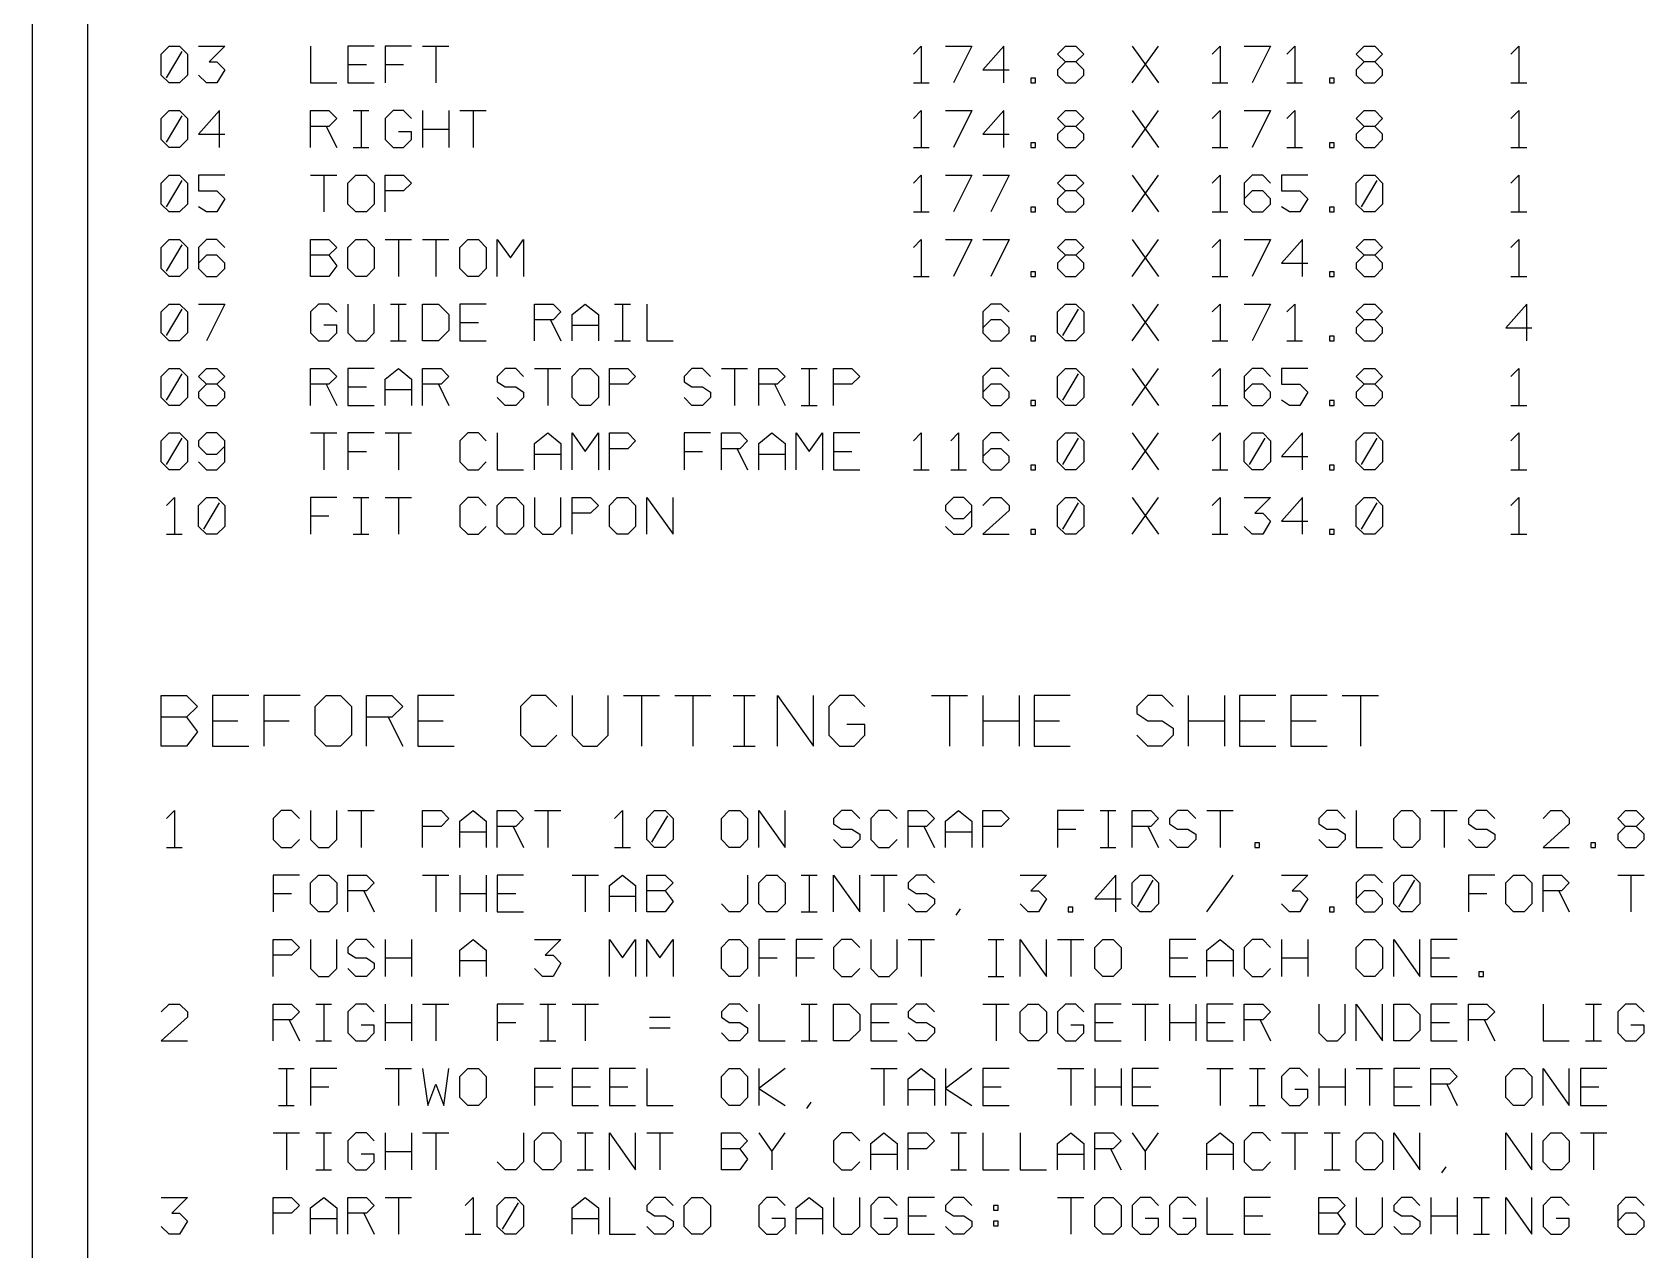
# Model space of a CAD drawing. Extents: x 0 to 610, y 0 to 915.
# Drawn here: x 0 to 175.5, y 647.3 to 779.5 of the extents above; entities that cross this region are included whole.
import ezdxf

# ---------------------------------------------------------------- set-up
doc = ezdxf.new("R2010")
doc.units = 0
doc.layers.add('NOTES', color=8, linetype='Continuous')

msp = doc.modelspace()

# ---------------------------------------------------------------- linework, layer by layer
at = {"layer": 'NOTES', "color": 8}
for points in [[(0, 0), (610, 0), (610, 915), (0, 915)], [(6, 574), (604, 574), (604, 909), (6, 909)]]:
    msp.add_lwpolyline(points, close=True, dxfattribs=at)
for points in [[(14.86, 778), (16, 778), (16.86, 777.14), (16.86, 774.86), (16, 774), (14.86, 774), (14, 774.86), (14, 777.14), (14.86, 778)], [(14.57, 774.57), (16.29, 777.43)], [(18.06, 778), (20.91, 778), (19.2, 776.29), (20.06, 776.29), (20.91, 775.43), (20.06, 774), (18.91, 774), (18.06, 774.86)], [(30.23, 778), (30.23, 774), (33.09, 774)], [(37.14, 778), (34.29, 778), (34.29, 774), (37.14, 774)], [(41.2, 778), (38.34, 778), (38.34, 774)], [(42.4, 778), (45.26, 778)], [(43.83, 778), (43.83, 774)], [(95.71, 777.14), (96.57, 778), (96.57, 774)], [(99.2, 778), (102.06, 778), (100.06, 774)], [(105.54, 774), (105.54, 778), (103.26, 775.43), (106.11, 775.43)], [(112.23, 776.29), (111.37, 777.14), (112.23, 778), (113.37, 778), (114.23, 777.14), (113.37, 776.29), (112.23, 776.29), (111.37, 775.43), (111.37, 774.86), (112.23, 774), (113.37, 774), (114.23, 774.86), (114.23, 775.43), (113.37, 776.29)], [(119.49, 778), (122.34, 774)], [(119.49, 774), (122.34, 778)], [(128.17, 777.14), (129.03, 778), (129.03, 774)], [(131.66, 778), (134.51, 778), (132.51, 774)], [(136.29, 777.14), (137.14, 778), (137.14, 774)], [(144.69, 776.29), (143.83, 777.14), (144.69, 778), (145.83, 778), (146.69, 777.14), (145.83, 776.29), (144.69, 776.29), (143.83, 775.43), (143.83, 774.86), (144.69, 774), (145.83, 774), (146.69, 774.86), (146.69, 775.43), (145.83, 776.29)], [(160.63, 777.14), (161.49, 778), (161.49, 774)], [(34.29, 776), (36.29, 776)], [(38.34, 776), (40.34, 776)], [(95.71, 774), (97.43, 774)], [(108.46, 774), (108.97, 774), (108.97, 774.51), (108.46, 774.51), (108.46, 774)], [(128.17, 774), (129.89, 774)], [(136.29, 774), (138, 774)], [(140.91, 774), (141.43, 774), (141.43, 774.51), (140.91, 774.51), (140.91, 774)], [(160.63, 774), (162.34, 774)], [(14.86, 771), (16, 771), (16.86, 770.14), (16.86, 767.86), (16, 767), (14.86, 767), (14, 767.86), (14, 770.14), (14.86, 771)], [(14.57, 767.57), (16.29, 770.43)], [(20.34, 767), (20.34, 771), (18.06, 768.43), (20.91, 768.43)], [(30.23, 767), (30.23, 771), (32.23, 771), (33.09, 770.14), (32.23, 769.29), (30.23, 769.29)], [(34.86, 771), (36.57, 771)], [(35.71, 771), (35.71, 767)], [(41.2, 770.14), (40.34, 771), (39.2, 771), (38.34, 770.14), (38.34, 767.86), (39.2, 767), (40.34, 767), (41.2, 767.86), (41.2, 768.71), (39.77, 768.71)], [(42.4, 771), (42.4, 767)], [(45.26, 771), (45.26, 767)], [(46.46, 771), (49.31, 771)], [(47.89, 771), (47.89, 767)], [(95.71, 770.14), (96.57, 771), (96.57, 767)], [(99.2, 771), (102.06, 771), (100.06, 767)], [(105.54, 767), (105.54, 771), (103.26, 768.43), (106.11, 768.43)], [(112.23, 769.29), (111.37, 770.14), (112.23, 771), (113.37, 771), (114.23, 770.14), (113.37, 769.29), (112.23, 769.29), (111.37, 768.43), (111.37, 767.86), (112.23, 767), (113.37, 767), (114.23, 767.86), (114.23, 768.43), (113.37, 769.29)], [(119.49, 771), (122.34, 767)], [(119.49, 767), (122.34, 771)], [(128.17, 770.14), (129.03, 771), (129.03, 767)], [(131.66, 771), (134.51, 771), (132.51, 767)], [(136.29, 770.14), (137.14, 771), (137.14, 767)], [(144.69, 769.29), (143.83, 770.14), (144.69, 771), (145.83, 771), (146.69, 770.14), (145.83, 769.29), (144.69, 769.29), (143.83, 768.43), (143.83, 767.86), (144.69, 767), (145.83, 767), (146.69, 767.86), (146.69, 768.43), (145.83, 769.29)], [(160.63, 770.14), (161.49, 771), (161.49, 767)], [(31.94, 769.29), (33.09, 767)], [(42.4, 769), (45.26, 769)], [(34.86, 767), (36.57, 767)], [(95.71, 767), (97.43, 767)], [(108.46, 767), (108.97, 767), (108.97, 767.51), (108.46, 767.51), (108.46, 767)], [(128.17, 767), (129.89, 767)], [(136.29, 767), (138, 767)], [(140.91, 767), (141.43, 767), (141.43, 767.51), (140.91, 767.51), (140.91, 767)], [(160.63, 767), (162.34, 767)], [(14.86, 764), (16, 764), (16.86, 763.14), (16.86, 760.86), (16, 760), (14.86, 760), (14, 760.86), (14, 763.14), (14.86, 764)], [(14.57, 760.57), (16.29, 763.43)], [(20.91, 764), (18.06, 764), (18.06, 762.29), (20.06, 762.29), (20.91, 761.43), (20.06, 760), (18.91, 760), (18.06, 760.57)], [(30.23, 764), (33.09, 764)], [(31.66, 764), (31.66, 760)], [(35.14, 764), (36.29, 764), (37.14, 763.14), (37.14, 760.86), (36.29, 760), (35.14, 760), (34.29, 760.86), (34.29, 763.14), (35.14, 764)], [(38.34, 760), (38.34, 764), (40.34, 764), (41.2, 763.14), (40.34, 762.29), (38.34, 762.29)], [(95.71, 763.14), (96.57, 764), (96.57, 760)], [(99.2, 764), (102.06, 764), (100.06, 760)], [(103.26, 764), (106.11, 764), (104.11, 760)], [(112.23, 762.29), (111.37, 763.14), (112.23, 764), (113.37, 764), (114.23, 763.14), (113.37, 762.29), (112.23, 762.29), (111.37, 761.43), (111.37, 760.86), (112.23, 760), (113.37, 760), (114.23, 760.86), (114.23, 761.43), (113.37, 762.29)], [(119.49, 764), (122.34, 760)], [(119.49, 760), (122.34, 764)], [(128.17, 763.14), (129.03, 764), (129.03, 760)], [(134.51, 763.14), (133.66, 764), (132.51, 764), (131.66, 763.14), (131.66, 760.86), (132.51, 760), (133.66, 760), (134.51, 760.86), (134.51, 761.43), (133.66, 762.29), (132.51, 762.29), (131.66, 761.43)], [(138.57, 764), (135.71, 764), (135.71, 762.29), (137.71, 762.29), (138.57, 761.43), (137.71, 760), (136.57, 760), (135.71, 760.57)], [(144.69, 764), (145.83, 764), (146.69, 763.14), (146.69, 760.86), (145.83, 760), (144.69, 760), (143.83, 760.86), (143.83, 763.14), (144.69, 764)], [(144.4, 760.57), (146.11, 763.43)], [(160.63, 763.14), (161.49, 764), (161.49, 760)], [(95.71, 760), (97.43, 760)], [(108.46, 760), (108.97, 760), (108.97, 760.51), (108.46, 760.51), (108.46, 760)], [(128.17, 760), (129.89, 760)], [(140.91, 760), (141.43, 760), (141.43, 760.51), (140.91, 760.51), (140.91, 760)], [(160.63, 760), (162.34, 760)], [(14.86, 757), (16, 757), (16.86, 756.14), (16.86, 753.86), (16, 753), (14.86, 753), (14, 753.86), (14, 756.14), (14.86, 757)], [(14.57, 753.57), (16.29, 756.43)], [(20.91, 756.14), (20.06, 757), (18.91, 757), (18.06, 756.14), (18.06, 753.86), (18.91, 753), (20.06, 753), (20.91, 753.86), (20.91, 754.43), (20.06, 755.29), (18.91, 755.29), (18.06, 754.43)], [(30.23, 753), (30.23, 757), (32.23, 757), (33.09, 756.14), (32.23, 755.29), (30.23, 755.29)], [(35.14, 757), (36.29, 757), (37.14, 756.14), (37.14, 753.86), (36.29, 753), (35.14, 753), (34.29, 753.86), (34.29, 756.14), (35.14, 757)], [(38.34, 757), (41.2, 757)], [(39.77, 757), (39.77, 753)], [(42.4, 757), (45.26, 757)], [(43.83, 757), (43.83, 753)], [(47.31, 757), (48.46, 757), (49.31, 756.14), (49.31, 753.86), (48.46, 753), (47.31, 753), (46.46, 753.86), (46.46, 756.14), (47.31, 757)], [(50.51, 753), (50.51, 757), (51.94, 755), (53.37, 757), (53.37, 753)], [(95.71, 756.14), (96.57, 757), (96.57, 753)], [(99.2, 757), (102.06, 757), (100.06, 753)], [(103.26, 757), (106.11, 757), (104.11, 753)], [(112.23, 755.29), (111.37, 756.14), (112.23, 757), (113.37, 757), (114.23, 756.14), (113.37, 755.29), (112.23, 755.29), (111.37, 754.43), (111.37, 753.86), (112.23, 753), (113.37, 753), (114.23, 753.86), (114.23, 754.43), (113.37, 755.29)], [(119.49, 757), (122.34, 753)], [(119.49, 753), (122.34, 757)], [(128.17, 756.14), (129.03, 757), (129.03, 753)], [(131.66, 757), (134.51, 757), (132.51, 753)], [(138, 753), (138, 757), (135.71, 754.43), (138.57, 754.43)], [(144.69, 755.29), (143.83, 756.14), (144.69, 757), (145.83, 757), (146.69, 756.14), (145.83, 755.29), (144.69, 755.29), (143.83, 754.43), (143.83, 753.86), (144.69, 753), (145.83, 753), (146.69, 753.86), (146.69, 754.43), (145.83, 755.29)], [(160.63, 756.14), (161.49, 757), (161.49, 753)], [(32.23, 755.29), (33.09, 754.14), (32.23, 753), (30.23, 753)], [(95.71, 753), (97.43, 753)], [(108.46, 753), (108.97, 753), (108.97, 753.51), (108.46, 753.51), (108.46, 753)], [(128.17, 753), (129.89, 753)], [(140.91, 753), (141.43, 753), (141.43, 753.51), (140.91, 753.51), (140.91, 753)], [(160.63, 753), (162.34, 753)], [(14.86, 750), (16, 750), (16.86, 749.14), (16.86, 746.86), (16, 746), (14.86, 746), (14, 746.86), (14, 749.14), (14.86, 750)], [(14.57, 746.57), (16.29, 749.43)], [(18.06, 750), (20.91, 750), (18.91, 746)], [(33.09, 749.14), (32.23, 750), (31.09, 750), (30.23, 749.14), (30.23, 746.86), (31.09, 746), (32.23, 746), (33.09, 746.86), (33.09, 747.71), (31.66, 747.71)], [(34.29, 750), (34.29, 746.86), (35.14, 746), (36.29, 746), (37.14, 746.86), (37.14, 750)], [(38.91, 750), (40.63, 750)], [(39.77, 750), (39.77, 746)], [(42.4, 746), (42.4, 750), (44.11, 750), (45.26, 748.86), (45.26, 747.14), (44.11, 746), (42.4, 746)], [(49.31, 750), (46.46, 750), (46.46, 746), (49.31, 746)], [(54.57, 746), (54.57, 750), (56.57, 750), (57.43, 749.14), (56.57, 748.29), (54.57, 748.29)], [(58.63, 746), (58.63, 748.86), (60.06, 750), (61.49, 748.86), (61.49, 746)], [(63.26, 750), (64.97, 750)], [(64.11, 750), (64.11, 746)], [(66.74, 750), (66.74, 746), (69.6, 746)], [(106.11, 749.14), (105.26, 750), (104.11, 750), (103.26, 749.14), (103.26, 746.86), (104.11, 746), (105.26, 746), (106.11, 746.86), (106.11, 747.43), (105.26, 748.29), (104.11, 748.29), (103.26, 747.43)], [(112.23, 750), (113.37, 750), (114.23, 749.14), (114.23, 746.86), (113.37, 746), (112.23, 746), (111.37, 746.86), (111.37, 749.14), (112.23, 750)], [(111.94, 746.57), (113.66, 749.43)], [(119.49, 750), (122.34, 746)], [(119.49, 746), (122.34, 750)], [(128.17, 749.14), (129.03, 750), (129.03, 746)], [(131.66, 750), (134.51, 750), (132.51, 746)], [(136.29, 749.14), (137.14, 750), (137.14, 746)], [(144.69, 748.29), (143.83, 749.14), (144.69, 750), (145.83, 750), (146.69, 749.14), (145.83, 748.29), (144.69, 748.29), (143.83, 747.43), (143.83, 746.86), (144.69, 746), (145.83, 746), (146.69, 746.86), (146.69, 747.43), (145.83, 748.29)], [(162.34, 746), (162.34, 750), (160.06, 747.43), (162.91, 747.43)], [(46.46, 748), (48.46, 748)], [(56.29, 748.29), (57.43, 746)], [(58.63, 747.71), (61.49, 747.71)], [(38.91, 746), (40.63, 746)], [(63.26, 746), (64.97, 746)], [(108.46, 746), (108.97, 746), (108.97, 746.51), (108.46, 746.51), (108.46, 746)], [(128.17, 746), (129.89, 746)], [(136.29, 746), (138, 746)], [(140.91, 746), (141.43, 746), (141.43, 746.51), (140.91, 746.51), (140.91, 746)], [(14.86, 743), (16, 743), (16.86, 742.14), (16.86, 739.86), (16, 739), (14.86, 739), (14, 739.86), (14, 742.14), (14.86, 743)], [(14.57, 739.57), (16.29, 742.43)], [(18.91, 741.29), (18.06, 742.14), (18.91, 743), (20.06, 743), (20.91, 742.14), (20.06, 741.29), (18.91, 741.29), (18.06, 740.43), (18.06, 739.86), (18.91, 739), (20.06, 739), (20.91, 739.86), (20.91, 740.43), (20.06, 741.29)], [(30.23, 739), (30.23, 743), (32.23, 743), (33.09, 742.14), (32.23, 741.29), (30.23, 741.29)], [(37.14, 743), (34.29, 743), (34.29, 739), (37.14, 739)], [(38.34, 739), (38.34, 741.86), (39.77, 743), (41.2, 741.86), (41.2, 739)], [(42.4, 739), (42.4, 743), (44.4, 743), (45.26, 742.14), (44.4, 741.29), (42.4, 741.29)], [(53.37, 742.14), (52.51, 743), (51.37, 743), (50.51, 742.14), (50.51, 741.57), (51.37, 741), (52.51, 741), (53.37, 740.43), (53.37, 739.86), (52.51, 739), (51.37, 739), (50.51, 739.86)], [(54.57, 743), (57.43, 743)], [(56, 743), (56, 739)], [(59.49, 743), (60.63, 743), (61.49, 742.14), (61.49, 739.86), (60.63, 739), (59.49, 739), (58.63, 739.86), (58.63, 742.14), (59.49, 743)], [(62.69, 739), (62.69, 743), (64.69, 743), (65.54, 742.14), (64.69, 741.29), (62.69, 741.29)], [(73.66, 742.14), (72.8, 743), (71.66, 743), (70.8, 742.14), (70.8, 741.57), (71.66, 741), (72.8, 741), (73.66, 740.43), (73.66, 739.86), (72.8, 739), (71.66, 739), (70.8, 739.86)], [(74.86, 743), (77.71, 743)], [(76.29, 743), (76.29, 739)], [(78.91, 739), (78.91, 743), (80.91, 743), (81.77, 742.14), (80.91, 741.29), (78.91, 741.29)], [(83.54, 743), (85.26, 743)], [(84.4, 743), (84.4, 739)], [(87.03, 739), (87.03, 743), (89.03, 743), (89.89, 742.14), (89.03, 741.29), (87.03, 741.29)], [(106.11, 742.14), (105.26, 743), (104.11, 743), (103.26, 742.14), (103.26, 739.86), (104.11, 739), (105.26, 739), (106.11, 739.86), (106.11, 740.43), (105.26, 741.29), (104.11, 741.29), (103.26, 740.43)], [(112.23, 743), (113.37, 743), (114.23, 742.14), (114.23, 739.86), (113.37, 739), (112.23, 739), (111.37, 739.86), (111.37, 742.14), (112.23, 743)], [(111.94, 739.57), (113.66, 742.43)], [(119.49, 743), (122.34, 739)], [(119.49, 739), (122.34, 743)], [(128.17, 742.14), (129.03, 743), (129.03, 739)], [(134.51, 742.14), (133.66, 743), (132.51, 743), (131.66, 742.14), (131.66, 739.86), (132.51, 739), (133.66, 739), (134.51, 739.86), (134.51, 740.43), (133.66, 741.29), (132.51, 741.29), (131.66, 740.43)], [(138.57, 743), (135.71, 743), (135.71, 741.29), (137.71, 741.29), (138.57, 740.43), (137.71, 739), (136.57, 739), (135.71, 739.57)], [(144.69, 741.29), (143.83, 742.14), (144.69, 743), (145.83, 743), (146.69, 742.14), (145.83, 741.29), (144.69, 741.29), (143.83, 740.43), (143.83, 739.86), (144.69, 739), (145.83, 739), (146.69, 739.86), (146.69, 740.43), (145.83, 741.29)], [(160.63, 742.14), (161.49, 743), (161.49, 739)], [(31.94, 741.29), (33.09, 739)], [(34.29, 741), (36.29, 741)], [(38.34, 740.71), (41.2, 740.71)], [(44.11, 741.29), (45.26, 739)], [(80.63, 741.29), (81.77, 739)], [(83.54, 739), (85.26, 739)], [(108.46, 739), (108.97, 739), (108.97, 739.51), (108.46, 739.51), (108.46, 739)], [(128.17, 739), (129.89, 739)], [(140.91, 739), (141.43, 739), (141.43, 739.51), (140.91, 739.51), (140.91, 739)], [(160.63, 739), (162.34, 739)], [(14.86, 736), (16, 736), (16.86, 735.14), (16.86, 732.86), (16, 732), (14.86, 732), (14, 732.86), (14, 735.14), (14.86, 736)], [(14.57, 732.57), (16.29, 735.43)], [(18.06, 732.86), (18.91, 732), (20.06, 732), (20.91, 732.86), (20.91, 735.14), (20.06, 736), (18.91, 736), (18.06, 735.14), (18.06, 734.57), (18.91, 733.71), (20.06, 733.71), (20.91, 734.57)], [(30.23, 736), (33.09, 736)], [(31.66, 736), (31.66, 732)], [(37.14, 736), (34.29, 736), (34.29, 732)], [(38.34, 736), (41.2, 736)], [(39.77, 736), (39.77, 732)], [(49.31, 735.14), (48.46, 736), (47.31, 736), (46.46, 735.14), (46.46, 732.86), (47.31, 732), (48.46, 732), (49.31, 732.86)], [(50.51, 736), (50.51, 732), (53.37, 732)], [(54.57, 732), (54.57, 734.86), (56, 736), (57.43, 734.86), (57.43, 732)], [(58.63, 732), (58.63, 736), (60.06, 734), (61.49, 736), (61.49, 732)], [(62.69, 732), (62.69, 736), (64.69, 736), (65.54, 735.14), (64.69, 734.29), (62.69, 734.29)], [(73.66, 736), (70.8, 736), (70.8, 732)], [(74.86, 732), (74.86, 736), (76.86, 736), (77.71, 735.14), (76.86, 734.29), (74.86, 734.29)], [(78.91, 732), (78.91, 734.86), (80.34, 736), (81.77, 734.86), (81.77, 732)], [(82.97, 732), (82.97, 736), (84.4, 734), (85.83, 736), (85.83, 732)], [(89.89, 736), (87.03, 736), (87.03, 732), (89.89, 732)], [(95.71, 735.14), (96.57, 736), (96.57, 732)], [(99.77, 735.14), (100.63, 736), (100.63, 732)], [(106.11, 735.14), (105.26, 736), (104.11, 736), (103.26, 735.14), (103.26, 732.86), (104.11, 732), (105.26, 732), (106.11, 732.86), (106.11, 733.43), (105.26, 734.29), (104.11, 734.29), (103.26, 733.43)], [(112.23, 736), (113.37, 736), (114.23, 735.14), (114.23, 732.86), (113.37, 732), (112.23, 732), (111.37, 732.86), (111.37, 735.14), (112.23, 736)], [(111.94, 732.57), (113.66, 735.43)], [(119.49, 736), (122.34, 732)], [(119.49, 732), (122.34, 736)], [(128.17, 735.14), (129.03, 736), (129.03, 732)], [(132.51, 736), (133.66, 736), (134.51, 735.14), (134.51, 732.86), (133.66, 732), (132.51, 732), (131.66, 732.86), (131.66, 735.14), (132.51, 736)], [(132.23, 732.57), (133.94, 735.43)], [(138, 732), (138, 736), (135.71, 733.43), (138.57, 733.43)], [(144.69, 736), (145.83, 736), (146.69, 735.14), (146.69, 732.86), (145.83, 732), (144.69, 732), (143.83, 732.86), (143.83, 735.14), (144.69, 736)], [(144.4, 732.57), (146.11, 735.43)], [(160.63, 735.14), (161.49, 736), (161.49, 732)], [(34.29, 734), (36.29, 734)], [(54.57, 733.71), (57.43, 733.71)], [(70.8, 734), (72.8, 734)], [(76.57, 734.29), (77.71, 732)], [(78.91, 733.71), (81.77, 733.71)], [(87.03, 734), (89.03, 734)], [(95.71, 732), (97.43, 732)], [(99.77, 732), (101.49, 732)], [(108.46, 732), (108.97, 732), (108.97, 732.51), (108.46, 732.51), (108.46, 732)], [(128.17, 732), (129.89, 732)], [(140.91, 732), (141.43, 732), (141.43, 732.51), (140.91, 732.51), (140.91, 732)], [(160.63, 732), (162.34, 732)], [(14.57, 728.14), (15.43, 729), (15.43, 725)], [(18.91, 729), (20.06, 729), (20.91, 728.14), (20.91, 725.86), (20.06, 725), (18.91, 725), (18.06, 725.86), (18.06, 728.14), (18.91, 729)], [(18.63, 725.57), (20.34, 728.43)], [(33.09, 729), (30.23, 729), (30.23, 725)], [(34.86, 729), (36.57, 729)], [(35.71, 729), (35.71, 725)], [(38.34, 729), (41.2, 729)], [(39.77, 729), (39.77, 725)], [(49.31, 728.14), (48.46, 729), (47.31, 729), (46.46, 728.14), (46.46, 725.86), (47.31, 725), (48.46, 725), (49.31, 725.86)], [(51.37, 729), (52.51, 729), (53.37, 728.14), (53.37, 725.86), (52.51, 725), (51.37, 725), (50.51, 725.86), (50.51, 728.14), (51.37, 729)], [(54.57, 729), (54.57, 725.86), (55.43, 725), (56.57, 725), (57.43, 725.86), (57.43, 729)], [(58.63, 725), (58.63, 729), (60.63, 729), (61.49, 728.14), (60.63, 727.29), (58.63, 727.29)], [(63.54, 729), (64.69, 729), (65.54, 728.14), (65.54, 725.86), (64.69, 725), (63.54, 725), (62.69, 725.86), (62.69, 728.14), (63.54, 729)], [(66.74, 725), (66.74, 729), (69.6, 725), (69.6, 729)], [(99.2, 725.86), (100.06, 725), (101.2, 725), (102.06, 725.86), (102.06, 728.14), (101.2, 729), (100.06, 729), (99.2, 728.14), (99.2, 727.57), (100.06, 726.71), (101.2, 726.71), (102.06, 727.57)], [(103.26, 728.14), (104.11, 729), (105.26, 729), (106.11, 728.14), (106.11, 727.57), (103.26, 725), (106.11, 725)], [(112.23, 729), (113.37, 729), (114.23, 728.14), (114.23, 725.86), (113.37, 725), (112.23, 725), (111.37, 725.86), (111.37, 728.14), (112.23, 729)], [(111.94, 725.57), (113.66, 728.43)], [(119.49, 729), (122.34, 725)], [(119.49, 725), (122.34, 729)], [(128.17, 728.14), (129.03, 729), (129.03, 725)], [(131.66, 729), (134.51, 729), (132.8, 727.29), (133.66, 727.29), (134.51, 726.43), (133.66, 725), (132.51, 725), (131.66, 725.86)], [(138, 725), (138, 729), (135.71, 726.43), (138.57, 726.43)], [(144.69, 729), (145.83, 729), (146.69, 728.14), (146.69, 725.86), (145.83, 725), (144.69, 725), (143.83, 725.86), (143.83, 728.14), (144.69, 729)], [(144.4, 725.57), (146.11, 728.43)], [(160.63, 728.14), (161.49, 729), (161.49, 725)], [(30.23, 727), (32.23, 727)], [(14.57, 725), (16.29, 725)], [(34.86, 725), (36.57, 725)], [(108.46, 725), (108.97, 725), (108.97, 725.51), (108.46, 725.51), (108.46, 725)], [(128.17, 725), (129.89, 725)], [(140.91, 725), (141.43, 725), (141.43, 725.51), (140.91, 725.51), (140.91, 725)], [(160.63, 725), (162.34, 725)], [(14, 702), (14, 707.5), (16.75, 707.5), (17.93, 706.32), (16.75, 705.14), (14, 705.14)], [(23.51, 707.5), (19.58, 707.5), (19.58, 702), (23.51, 702)], [(29.09, 707.5), (25.16, 707.5), (25.16, 702)], [(31.91, 707.5), (33.49, 707.5), (34.66, 706.32), (34.66, 703.18), (33.49, 702), (31.91, 702), (30.74, 703.18), (30.74, 706.32), (31.91, 707.5)], [(36.31, 702), (36.31, 707.5), (39.06, 707.5), (40.24, 706.32), (39.06, 705.14), (36.31, 705.14)], [(45.82, 707.5), (41.89, 707.5), (41.89, 702), (45.82, 702)], [(56.98, 706.32), (55.8, 707.5), (54.23, 707.5), (53.05, 706.32), (53.05, 703.18), (54.23, 702), (55.8, 702), (56.98, 703.18)], [(58.63, 707.5), (58.63, 703.18), (59.81, 702), (61.38, 702), (62.56, 703.18), (62.56, 707.5)], [(64.21, 707.5), (68.14, 707.5)], [(66.17, 707.5), (66.17, 702)], [(69.79, 707.5), (73.71, 707.5)], [(71.75, 707.5), (71.75, 702)], [(76.15, 707.5), (78.51, 707.5)], [(77.33, 707.5), (77.33, 702)], [(80.94, 702), (80.94, 707.5), (84.87, 702), (84.87, 707.5)], [(90.45, 706.32), (89.27, 707.5), (87.7, 707.5), (86.52, 706.32), (86.52, 703.18), (87.7, 702), (89.27, 702), (90.45, 703.18), (90.45, 704.36), (88.49, 704.36)], [(97.68, 707.5), (101.61, 707.5)], [(99.64, 707.5), (99.64, 702)], [(103.26, 707.5), (103.26, 702)], [(107.19, 707.5), (107.19, 702)], [(112.76, 707.5), (108.84, 707.5), (108.84, 702), (112.76, 702)], [(123.92, 706.32), (122.74, 707.5), (121.17, 707.5), (119.99, 706.32), (119.99, 705.54), (121.17, 704.75), (122.74, 704.75), (123.92, 703.96), (123.92, 703.18), (122.74, 702), (121.17, 702), (119.99, 703.18)], [(125.57, 707.5), (125.57, 702)], [(129.5, 707.5), (129.5, 702)], [(135.08, 707.5), (131.15, 707.5), (131.15, 702), (135.08, 702)], [(140.66, 707.5), (136.73, 707.5), (136.73, 702), (140.66, 702)], [(142.31, 707.5), (146.24, 707.5)], [(144.27, 707.5), (144.27, 702)], [(16.75, 705.14), (17.93, 703.57), (16.75, 702), (14, 702)], [(19.58, 704.75), (22.33, 704.75)], [(25.16, 704.75), (27.91, 704.75)], [(38.67, 705.14), (40.24, 702)], [(41.89, 704.75), (44.64, 704.75)], [(103.26, 704.75), (107.19, 704.75)], [(108.84, 704.75), (111.59, 704.75)], [(125.57, 704.75), (129.5, 704.75)], [(131.15, 704.75), (133.9, 704.75)], [(136.73, 704.75), (139.48, 704.75)], [(76.15, 702), (78.51, 702)], [(14.57, 694.14), (15.43, 695), (15.43, 691)], [(29.03, 694.14), (28.17, 695), (27.03, 695), (26.17, 694.14), (26.17, 691.86), (27.03, 691), (28.17, 691), (29.03, 691.86)], [(30.23, 695), (30.23, 691.86), (31.09, 691), (32.23, 691), (33.09, 691.86), (33.09, 695)], [(34.29, 695), (37.14, 695)], [(35.71, 695), (35.71, 691)], [(42.4, 691), (42.4, 695), (44.4, 695), (45.26, 694.14), (44.4, 693.29), (42.4, 693.29)], [(46.46, 691), (46.46, 693.86), (47.89, 695), (49.31, 693.86), (49.31, 691)], [(50.51, 691), (50.51, 695), (52.51, 695), (53.37, 694.14), (52.51, 693.29), (50.51, 693.29)], [(54.57, 695), (57.43, 695)], [(56, 695), (56, 691)], [(63.26, 694.14), (64.11, 695), (64.11, 691)], [(67.6, 695), (68.74, 695), (69.6, 694.14), (69.6, 691.86), (68.74, 691), (67.6, 691), (66.74, 691.86), (66.74, 694.14), (67.6, 695)], [(75.71, 695), (76.86, 695), (77.71, 694.14), (77.71, 691.86), (76.86, 691), (75.71, 691), (74.86, 691.86), (74.86, 694.14), (75.71, 695)], [(78.91, 691), (78.91, 695), (81.77, 691), (81.77, 695)], [(89.89, 694.14), (89.03, 695), (87.89, 695), (87.03, 694.14), (87.03, 693.57), (87.89, 693), (89.03, 693), (89.89, 692.43), (89.89, 691.86), (89.03, 691), (87.89, 691), (87.03, 691.86)], [(93.94, 694.14), (93.09, 695), (91.94, 695), (91.09, 694.14), (91.09, 691.86), (91.94, 691), (93.09, 691), (93.94, 691.86)], [(95.14, 691), (95.14, 695), (97.14, 695), (98, 694.14), (97.14, 693.29), (95.14, 693.29)], [(99.2, 691), (99.2, 693.86), (100.63, 695), (102.06, 693.86), (102.06, 691)], [(103.26, 691), (103.26, 695), (105.26, 695), (106.11, 694.14), (105.26, 693.29), (103.26, 693.29)], [(114.23, 695), (111.37, 695), (111.37, 691)], [(116, 695), (117.71, 695)], [(116.86, 695), (116.86, 691)], [(119.49, 691), (119.49, 695), (121.49, 695), (122.34, 694.14), (121.49, 693.29), (119.49, 693.29)], [(126.4, 694.14), (125.54, 695), (124.4, 695), (123.54, 694.14), (123.54, 693.57), (124.4, 693), (125.54, 693), (126.4, 692.43), (126.4, 691.86), (125.54, 691), (124.4, 691), (123.54, 691.86)], [(127.6, 695), (130.46, 695)], [(129.03, 695), (129.03, 691)], [(142.63, 694.14), (141.77, 695), (140.63, 695), (139.77, 694.14), (139.77, 693.57), (140.63, 693), (141.77, 693), (142.63, 692.43), (142.63, 691.86), (141.77, 691), (140.63, 691), (139.77, 691.86)], [(143.83, 695), (143.83, 691), (146.69, 691)], [(148.74, 695), (149.89, 695), (150.74, 694.14), (150.74, 691.86), (149.89, 691), (148.74, 691), (147.89, 691.86), (147.89, 694.14), (148.74, 695)], [(151.94, 695), (154.8, 695)], [(153.37, 695), (153.37, 691)], [(158.86, 694.14), (158, 695), (156.86, 695), (156, 694.14), (156, 693.57), (156.86, 693), (158, 693), (158.86, 692.43), (158.86, 691.86), (158, 691), (156.86, 691), (156, 691.86)], [(164.11, 694.14), (164.97, 695), (166.11, 695), (166.97, 694.14), (166.97, 693.57), (164.11, 691), (166.97, 691)], [(173.09, 693.29), (172.23, 694.14), (173.09, 695), (174.23, 695), (175.09, 694.14), (174.23, 693.29), (173.09, 693.29), (172.23, 692.43), (172.23, 691.86), (173.09, 691), (174.23, 691), (175.09, 691.86), (175.09, 692.43), (174.23, 693.29)], [(52.23, 693.29), (53.37, 691)], [(67.31, 691.57), (69.03, 694.43)], [(96.86, 693.29), (98, 691)], [(121.2, 693.29), (122.34, 691)], [(46.46, 692.71), (49.31, 692.71)], [(99.2, 692.71), (102.06, 692.71)], [(111.37, 693), (113.37, 693)], [(132.8, 691), (133.31, 691), (133.31, 691.51), (132.8, 691.51), (132.8, 691)], [(169.31, 691), (169.83, 691), (169.83, 691.51), (169.31, 691.51), (169.31, 691)], [(14.57, 691), (16.29, 691)], [(63.26, 691), (64.97, 691)], [(116, 691), (117.71, 691)], [(29.03, 688), (26.17, 688), (26.17, 684)], [(31.09, 688), (32.23, 688), (33.09, 687.14), (33.09, 684.86), (32.23, 684), (31.09, 684), (30.23, 684.86), (30.23, 687.14), (31.09, 688)], [(34.29, 684), (34.29, 688), (36.29, 688), (37.14, 687.14), (36.29, 686.29), (34.29, 686.29)], [(42.4, 688), (45.26, 688)], [(43.83, 688), (43.83, 684)], [(46.46, 688), (46.46, 684)], [(49.31, 688), (49.31, 684)], [(53.37, 688), (50.51, 688), (50.51, 684), (53.37, 684)], [(58.63, 688), (61.49, 688)], [(60.06, 688), (60.06, 684)], [(62.69, 684), (62.69, 686.86), (64.11, 688), (65.54, 686.86), (65.54, 684)], [(66.74, 684), (66.74, 688), (68.74, 688), (69.6, 687.14), (68.74, 686.29), (66.74, 686.29)], [(77.71, 688), (77.71, 684.86), (76.86, 684), (75.71, 684), (74.86, 684.86)], [(79.77, 688), (80.91, 688), (81.77, 687.14), (81.77, 684.86), (80.91, 684), (79.77, 684), (78.91, 684.86), (78.91, 687.14), (79.77, 688)], [(83.54, 688), (85.26, 688)], [(84.4, 688), (84.4, 684)], [(87.03, 684), (87.03, 688), (89.89, 684), (89.89, 688)], [(91.09, 688), (93.94, 688)], [(92.51, 688), (92.51, 684)], [(98, 687.14), (97.14, 688), (96, 688), (95.14, 687.14), (95.14, 686.57), (96, 686), (97.14, 686), (98, 685.43), (98, 684.86), (97.14, 684), (96, 684), (95.14, 684.86)], [(107.31, 688), (110.17, 688), (108.46, 686.29), (109.31, 686.29), (110.17, 685.43), (109.31, 684), (108.17, 684), (107.31, 684.86)], [(117.71, 684), (117.71, 688), (115.43, 685.43), (118.29, 685.43)], [(120.34, 688), (121.49, 688), (122.34, 687.14), (122.34, 684.86), (121.49, 684), (120.34, 684), (119.49, 684.86), (119.49, 687.14), (120.34, 688)], [(127.6, 684), (130.46, 688)], [(135.71, 688), (138.57, 688), (136.86, 686.29), (137.71, 686.29), (138.57, 685.43), (137.71, 684), (136.57, 684), (135.71, 684.86)], [(146.69, 687.14), (145.83, 688), (144.69, 688), (143.83, 687.14), (143.83, 684.86), (144.69, 684), (145.83, 684), (146.69, 684.86), (146.69, 685.43), (145.83, 686.29), (144.69, 686.29), (143.83, 685.43)], [(148.74, 688), (149.89, 688), (150.74, 687.14), (150.74, 684.86), (149.89, 684), (148.74, 684), (147.89, 684.86), (147.89, 687.14), (148.74, 688)], [(158.86, 688), (156, 688), (156, 684)], [(160.91, 688), (162.06, 688), (162.91, 687.14), (162.91, 684.86), (162.06, 684), (160.91, 684), (160.06, 684.86), (160.06, 687.14), (160.91, 688)], [(164.11, 684), (164.11, 688), (166.11, 688), (166.97, 687.14), (166.11, 686.29), (164.11, 686.29)], [(172.23, 688), (175.09, 688)], [(173.66, 688), (173.66, 684)], [(36, 686.29), (37.14, 684)], [(68.74, 686.29), (69.6, 685.14), (68.74, 684), (66.74, 684)], [(120.06, 684.57), (121.77, 687.43)], [(148.46, 684.57), (150.17, 687.43)], [(165.83, 686.29), (166.97, 684)], [(26.17, 686), (28.17, 686)], [(46.46, 686), (49.31, 686)], [(50.51, 686), (52.51, 686)], [(62.69, 685.71), (65.54, 685.71)], [(112.51, 684), (113.03, 684), (113.03, 684.51), (112.51, 684.51), (112.51, 684)], [(140.91, 684), (141.43, 684), (141.43, 684.51), (140.91, 684.51), (140.91, 684)], [(156, 686), (158, 686)], [(83.54, 684), (85.26, 684)], [(100.8, 684.34), (100.34, 683.66)], [(26.17, 677), (26.17, 681), (28.17, 681), (29.03, 680.14), (28.17, 679.29), (26.17, 679.29)], [(30.23, 681), (30.23, 677.86), (31.09, 677), (32.23, 677), (33.09, 677.86), (33.09, 681)], [(37.14, 680.14), (36.29, 681), (35.14, 681), (34.29, 680.14), (34.29, 679.57), (35.14, 679), (36.29, 679), (37.14, 678.43), (37.14, 677.86), (36.29, 677), (35.14, 677), (34.29, 677.86)], [(38.34, 681), (38.34, 677)], [(41.2, 681), (41.2, 677)], [(46.46, 677), (46.46, 679.86), (47.89, 681), (49.31, 679.86), (49.31, 677)], [(54.57, 681), (57.43, 681), (55.71, 679.29), (56.57, 679.29), (57.43, 678.43), (56.57, 677), (55.43, 677), (54.57, 677.86)], [(62.69, 677), (62.69, 681), (64.11, 679), (65.54, 681), (65.54, 677)], [(66.74, 677), (66.74, 681), (68.17, 679), (69.6, 681), (69.6, 677)], [(75.71, 681), (76.86, 681), (77.71, 680.14), (77.71, 677.86), (76.86, 677), (75.71, 677), (74.86, 677.86), (74.86, 680.14), (75.71, 681)], [(81.77, 681), (78.91, 681), (78.91, 677)], [(85.83, 681), (82.97, 681), (82.97, 677)], [(89.89, 680.14), (89.03, 681), (87.89, 681), (87.03, 680.14), (87.03, 677.86), (87.89, 677), (89.03, 677), (89.89, 677.86)], [(91.09, 681), (91.09, 677.86), (91.94, 677), (93.09, 677), (93.94, 677.86), (93.94, 681)], [(95.14, 681), (98, 681)], [(96.57, 681), (96.57, 677)], [(103.83, 681), (105.54, 681)], [(104.69, 681), (104.69, 677)], [(107.31, 677), (107.31, 681), (110.17, 677), (110.17, 681)], [(111.37, 681), (114.23, 681)], [(112.8, 681), (112.8, 677)], [(116.29, 681), (117.43, 681), (118.29, 680.14), (118.29, 677.86), (117.43, 677), (116.29, 677), (115.43, 677.86), (115.43, 680.14), (116.29, 681)], [(126.4, 681), (123.54, 681), (123.54, 677), (126.4, 677)], [(127.6, 677), (127.6, 679.86), (129.03, 681), (130.46, 679.86), (130.46, 677)], [(134.51, 680.14), (133.66, 681), (132.51, 681), (131.66, 680.14), (131.66, 677.86), (132.51, 677), (133.66, 677), (134.51, 677.86)], [(135.71, 681), (135.71, 677)], [(138.57, 681), (138.57, 677)], [(144.69, 681), (145.83, 681), (146.69, 680.14), (146.69, 677.86), (145.83, 677), (144.69, 677), (143.83, 677.86), (143.83, 680.14), (144.69, 681)], [(147.89, 677), (147.89, 681), (150.74, 677), (150.74, 681)], [(154.8, 681), (151.94, 681), (151.94, 677), (154.8, 677)], [(38.34, 679), (41.2, 679)], [(46.46, 678.71), (49.31, 678.71)], [(78.91, 679), (80.91, 679)], [(82.97, 679), (84.97, 679)], [(123.54, 679), (125.54, 679)], [(127.6, 678.71), (130.46, 678.71)], [(135.71, 679), (138.57, 679)], [(151.94, 679), (153.94, 679)], [(157.14, 677), (157.66, 677), (157.66, 677.51), (157.14, 677.51), (157.14, 677)], [(103.83, 677), (105.54, 677)], [(14, 673.14), (14.86, 674), (16, 674), (16.86, 673.14), (16.86, 672.57), (14, 670), (16.86, 670)], [(26.17, 670), (26.17, 674), (28.17, 674), (29.03, 673.14), (28.17, 672.29), (26.17, 672.29)], [(30.8, 674), (32.51, 674)], [(31.66, 674), (31.66, 670)], [(37.14, 673.14), (36.29, 674), (35.14, 674), (34.29, 673.14), (34.29, 670.86), (35.14, 670), (36.29, 670), (37.14, 670.86), (37.14, 671.71), (35.71, 671.71)], [(38.34, 674), (38.34, 670)], [(41.2, 674), (41.2, 670)], [(42.4, 674), (45.26, 674)], [(43.83, 674), (43.83, 670)], [(53.37, 674), (50.51, 674), (50.51, 670)], [(55.14, 674), (56.86, 674)], [(56, 674), (56, 670)], [(58.63, 674), (61.49, 674)], [(60.06, 674), (60.06, 670)], [(77.71, 673.14), (76.86, 674), (75.71, 674), (74.86, 673.14), (74.86, 672.57), (75.71, 672), (76.86, 672), (77.71, 671.43), (77.71, 670.86), (76.86, 670), (75.71, 670), (74.86, 670.86)], [(78.91, 674), (78.91, 670), (81.77, 670)], [(83.54, 674), (85.26, 674)], [(84.4, 674), (84.4, 670)], [(87.03, 670), (87.03, 674), (88.74, 674), (89.89, 672.86), (89.89, 671.14), (88.74, 670), (87.03, 670)], [(93.94, 674), (91.09, 674), (91.09, 670), (93.94, 670)], [(98, 673.14), (97.14, 674), (96, 674), (95.14, 673.14), (95.14, 672.57), (96, 672), (97.14, 672), (98, 671.43), (98, 670.86), (97.14, 670), (96, 670), (95.14, 670.86)], [(103.26, 674), (106.11, 674)], [(104.69, 674), (104.69, 670)], [(108.17, 674), (109.31, 674), (110.17, 673.14), (110.17, 670.86), (109.31, 670), (108.17, 670), (107.31, 670.86), (107.31, 673.14), (108.17, 674)], [(114.23, 673.14), (113.37, 674), (112.23, 674), (111.37, 673.14), (111.37, 670.86), (112.23, 670), (113.37, 670), (114.23, 670.86), (114.23, 671.71), (112.8, 671.71)], [(118.29, 674), (115.43, 674), (115.43, 670), (118.29, 670)], [(119.49, 674), (122.34, 674)], [(120.91, 674), (120.91, 670)], [(123.54, 674), (123.54, 670)], [(126.4, 674), (126.4, 670)], [(130.46, 674), (127.6, 674), (127.6, 670), (130.46, 670)], [(131.66, 670), (131.66, 674), (133.66, 674), (134.51, 673.14), (133.66, 672.29), (131.66, 672.29)], [(139.77, 674), (139.77, 670.86), (140.63, 670), (141.77, 670), (142.63, 670.86), (142.63, 674)], [(143.83, 670), (143.83, 674), (146.69, 670), (146.69, 674)], [(147.89, 670), (147.89, 674), (149.6, 674), (150.74, 672.86), (150.74, 671.14), (149.6, 670), (147.89, 670)], [(154.8, 674), (151.94, 674), (151.94, 670), (154.8, 670)], [(156, 670), (156, 674), (158, 674), (158.86, 673.14), (158, 672.29), (156, 672.29)], [(164.11, 674), (164.11, 670), (166.97, 670)], [(168.74, 674), (170.46, 674)], [(169.6, 674), (169.6, 670)], [(175.09, 673.14), (174.23, 674), (173.09, 674), (172.23, 673.14), (172.23, 670.86), (173.09, 670), (174.23, 670), (175.09, 670.86), (175.09, 671.71), (173.66, 671.71)], [(27.89, 672.29), (29.03, 670)], [(67.03, 672.57), (69.31, 672.57)], [(133.37, 672.29), (134.51, 670)], [(157.71, 672.29), (158.86, 670)], [(38.34, 672), (41.2, 672)], [(50.51, 672), (52.51, 672)], [(67.03, 671.43), (69.31, 671.43)], [(91.09, 672), (93.09, 672)], [(115.43, 672), (117.43, 672)], [(123.54, 672), (126.4, 672)], [(127.6, 672), (129.6, 672)], [(151.94, 672), (153.94, 672)], [(30.8, 670), (32.51, 670)], [(55.14, 670), (56.86, 670)], [(83.54, 670), (85.26, 670)], [(168.74, 670), (170.46, 670)], [(26.74, 667), (28.46, 667)], [(27.6, 667), (27.6, 663)], [(33.09, 667), (30.23, 667), (30.23, 663)], [(38.34, 667), (41.2, 667)], [(39.77, 667), (39.77, 663)], [(42.4, 667), (42.97, 663), (43.83, 665.29), (44.69, 663), (45.26, 667)], [(47.31, 667), (48.46, 667), (49.31, 666.14), (49.31, 663.86), (48.46, 663), (47.31, 663), (46.46, 663.86), (46.46, 666.14), (47.31, 667)], [(57.43, 667), (54.57, 667), (54.57, 663)], [(61.49, 667), (58.63, 667), (58.63, 663), (61.49, 663)], [(65.54, 667), (62.69, 667), (62.69, 663), (65.54, 663)], [(66.74, 667), (66.74, 663), (69.6, 663)], [(75.71, 667), (76.86, 667), (77.71, 666.14), (77.71, 663.86), (76.86, 663), (75.71, 663), (74.86, 663.86), (74.86, 666.14), (75.71, 667)], [(78.91, 667), (78.91, 663)], [(81.77, 667), (78.91, 664.83)], [(91.09, 667), (93.94, 667)], [(92.51, 667), (92.51, 663)], [(95.14, 663), (95.14, 665.86), (96.57, 667), (98, 665.86), (98, 663)], [(99.2, 667), (99.2, 663)], [(102.06, 667), (99.2, 664.83)], [(106.11, 667), (103.26, 667), (103.26, 663), (106.11, 663)], [(111.37, 667), (114.23, 667)], [(112.8, 667), (112.8, 663)], [(115.43, 667), (115.43, 663)], [(118.29, 667), (118.29, 663)], [(122.34, 667), (119.49, 667), (119.49, 663), (122.34, 663)], [(127.6, 667), (130.46, 667)], [(129.03, 667), (129.03, 663)], [(132.23, 667), (133.94, 667)], [(133.09, 667), (133.09, 663)], [(138.57, 666.14), (137.71, 667), (136.57, 667), (135.71, 666.14), (135.71, 663.86), (136.57, 663), (137.71, 663), (138.57, 663.86), (138.57, 664.71), (137.14, 664.71)], [(139.77, 667), (139.77, 663)], [(142.63, 667), (142.63, 663)], [(143.83, 667), (146.69, 667)], [(145.26, 667), (145.26, 663)], [(150.74, 667), (147.89, 667), (147.89, 663), (150.74, 663)], [(151.94, 663), (151.94, 667), (153.94, 667), (154.8, 666.14), (153.94, 665.29), (151.94, 665.29)], [(160.91, 667), (162.06, 667), (162.91, 666.14), (162.91, 663.86), (162.06, 663), (160.91, 663), (160.06, 663.86), (160.06, 666.14), (160.91, 667)], [(164.11, 663), (164.11, 667), (166.97, 663), (166.97, 667)], [(171.03, 667), (168.17, 667), (168.17, 663), (171.03, 663)], [(153.66, 665.29), (154.8, 663)], [(30.23, 665), (32.23, 665)], [(54.57, 665), (56.57, 665)], [(58.63, 665), (60.63, 665)], [(62.69, 665), (64.69, 665)], [(78.91, 664.83), (81.77, 663)], [(84.57, 663.34), (84.11, 662.66)], [(95.14, 664.71), (98, 664.71)], [(99.2, 664.83), (102.06, 663)], [(103.26, 665), (105.26, 665)], [(115.43, 665), (118.29, 665)], [(119.49, 665), (121.49, 665)], [(139.77, 665), (142.63, 665)], [(147.89, 665), (149.89, 665)], [(168.17, 665), (170.17, 665)], [(26.74, 663), (28.46, 663)], [(132.23, 663), (133.94, 663)], [(26.17, 660), (29.03, 660)], [(27.6, 660), (27.6, 656)], [(30.8, 660), (32.51, 660)], [(31.66, 660), (31.66, 656)], [(37.14, 659.14), (36.29, 660), (35.14, 660), (34.29, 659.14), (34.29, 656.86), (35.14, 656), (36.29, 656), (37.14, 656.86), (37.14, 657.71), (35.71, 657.71)], [(38.34, 660), (38.34, 656)], [(41.2, 660), (41.2, 656)], [(42.4, 660), (45.26, 660)], [(43.83, 660), (43.83, 656)], [(53.37, 660), (53.37, 656.86), (52.51, 656), (51.37, 656), (50.51, 656.86)], [(55.43, 660), (56.57, 660), (57.43, 659.14), (57.43, 656.86), (56.57, 656), (55.43, 656), (54.57, 656.86), (54.57, 659.14), (55.43, 660)], [(59.2, 660), (60.91, 660)], [(60.06, 660), (60.06, 656)], [(62.69, 656), (62.69, 660), (65.54, 656), (65.54, 660)], [(66.74, 660), (69.6, 660)], [(68.17, 660), (68.17, 656)], [(74.86, 656), (74.86, 660), (76.86, 660), (77.71, 659.14), (76.86, 658.29), (74.86, 658.29)], [(78.91, 660), (80.34, 658), (81.77, 660)], [(89.89, 659.14), (89.03, 660), (87.89, 660), (87.03, 659.14), (87.03, 656.86), (87.89, 656), (89.03, 656), (89.89, 656.86)], [(91.09, 656), (91.09, 658.86), (92.51, 660), (93.94, 658.86), (93.94, 656)], [(95.14, 656), (95.14, 660), (97.14, 660), (98, 659.14), (97.14, 658.29), (95.14, 658.29)], [(99.77, 660), (101.49, 660)], [(100.63, 660), (100.63, 656)], [(103.26, 660), (103.26, 656), (106.11, 656)], [(107.31, 660), (107.31, 656), (110.17, 656)], [(111.37, 656), (111.37, 658.86), (112.8, 660), (114.23, 658.86), (114.23, 656)], [(115.43, 656), (115.43, 660), (117.43, 660), (118.29, 659.14), (117.43, 658.29), (115.43, 658.29)], [(119.49, 660), (120.91, 658), (122.34, 660)], [(127.6, 656), (127.6, 658.86), (129.03, 660), (130.46, 658.86), (130.46, 656)], [(134.51, 659.14), (133.66, 660), (132.51, 660), (131.66, 659.14), (131.66, 656.86), (132.51, 656), (133.66, 656), (134.51, 656.86)], [(135.71, 660), (138.57, 660)], [(137.14, 660), (137.14, 656)], [(140.34, 660), (142.06, 660)], [(141.2, 660), (141.2, 656)], [(144.69, 660), (145.83, 660), (146.69, 659.14), (146.69, 656.86), (145.83, 656), (144.69, 656), (143.83, 656.86), (143.83, 659.14), (144.69, 660)], [(147.89, 656), (147.89, 660), (150.74, 656), (150.74, 660)], [(160.06, 656), (160.06, 660), (162.91, 656), (162.91, 660)], [(164.97, 660), (166.11, 660), (166.97, 659.14), (166.97, 656.86), (166.11, 656), (164.97, 656), (164.11, 656.86), (164.11, 659.14), (164.97, 660)], [(168.17, 660), (171.03, 660)], [(169.6, 660), (169.6, 656)], [(76.86, 658.29), (77.71, 657.14), (76.86, 656), (74.86, 656)], [(117.14, 658.29), (118.29, 656)], [(38.34, 658), (41.2, 658)], [(80.34, 658), (80.34, 656)], [(91.09, 657.71), (93.94, 657.71)], [(111.37, 657.71), (114.23, 657.71)], [(120.91, 658), (120.91, 656)], [(127.6, 657.71), (130.46, 657.71)], [(153.54, 656.34), (153.09, 655.66)], [(30.8, 656), (32.51, 656)], [(59.2, 656), (60.91, 656)], [(99.77, 656), (101.49, 656)], [(140.34, 656), (142.06, 656)], [(14, 653), (16.86, 653), (15.14, 651.29), (16, 651.29), (16.86, 650.43), (16, 649), (14.86, 649), (14, 649.86)], [(26.17, 649), (26.17, 653), (28.17, 653), (29.03, 652.14), (28.17, 651.29), (26.17, 651.29)], [(30.23, 649), (30.23, 651.86), (31.66, 653), (33.09, 651.86), (33.09, 649)], [(34.29, 649), (34.29, 653), (36.29, 653), (37.14, 652.14), (36.29, 651.29), (34.29, 651.29)], [(38.34, 653), (41.2, 653)], [(39.77, 653), (39.77, 649)], [(47.03, 652.14), (47.89, 653), (47.89, 649)], [(51.37, 653), (52.51, 653), (53.37, 652.14), (53.37, 649.86), (52.51, 649), (51.37, 649), (50.51, 649.86), (50.51, 652.14), (51.37, 653)], [(58.63, 649), (58.63, 651.86), (60.06, 653), (61.49, 651.86), (61.49, 649)], [(62.69, 653), (62.69, 649), (65.54, 649)], [(69.6, 652.14), (68.74, 653), (67.6, 653), (66.74, 652.14), (66.74, 651.57), (67.6, 651), (68.74, 651), (69.6, 650.43), (69.6, 649.86), (68.74, 649), (67.6, 649), (66.74, 649.86)], [(71.66, 653), (72.8, 653), (73.66, 652.14), (73.66, 649.86), (72.8, 649), (71.66, 649), (70.8, 649.86), (70.8, 652.14), (71.66, 653)], [(81.77, 652.14), (80.91, 653), (79.77, 653), (78.91, 652.14), (78.91, 649.86), (79.77, 649), (80.91, 649), (81.77, 649.86), (81.77, 650.71), (80.34, 650.71)], [(82.97, 649), (82.97, 651.86), (84.4, 653), (85.83, 651.86), (85.83, 649)], [(87.03, 653), (87.03, 649.86), (87.89, 649), (89.03, 649), (89.89, 649.86), (89.89, 653)], [(93.94, 652.14), (93.09, 653), (91.94, 653), (91.09, 652.14), (91.09, 649.86), (91.94, 649), (93.09, 649), (93.94, 649.86), (93.94, 650.71), (92.51, 650.71)], [(98, 653), (95.14, 653), (95.14, 649), (98, 649)], [(102.06, 652.14), (101.2, 653), (100.06, 653), (99.2, 652.14), (99.2, 651.57), (100.06, 651), (101.2, 651), (102.06, 650.43), (102.06, 649.86), (101.2, 649), (100.06, 649), (99.2, 649.86)], [(111.37, 653), (114.23, 653)], [(112.8, 653), (112.8, 649)], [(116.29, 653), (117.43, 653), (118.29, 652.14), (118.29, 649.86), (117.43, 649), (116.29, 649), (115.43, 649.86), (115.43, 652.14), (116.29, 653)], [(122.34, 652.14), (121.49, 653), (120.34, 653), (119.49, 652.14), (119.49, 649.86), (120.34, 649), (121.49, 649), (122.34, 649.86), (122.34, 650.71), (120.91, 650.71)], [(126.4, 652.14), (125.54, 653), (124.4, 653), (123.54, 652.14), (123.54, 649.86), (124.4, 649), (125.54, 649), (126.4, 649.86), (126.4, 650.71), (124.97, 650.71)], [(127.6, 653), (127.6, 649), (130.46, 649)], [(134.51, 653), (131.66, 653), (131.66, 649), (134.51, 649)], [(139.77, 649), (139.77, 653), (141.77, 653), (142.63, 652.14), (141.77, 651.29), (139.77, 651.29)], [(143.83, 653), (143.83, 649.86), (144.69, 649), (145.83, 649), (146.69, 649.86), (146.69, 653)], [(150.74, 652.14), (149.89, 653), (148.74, 653), (147.89, 652.14), (147.89, 651.57), (148.74, 651), (149.89, 651), (150.74, 650.43), (150.74, 649.86), (149.89, 649), (148.74, 649), (147.89, 649.86)], [(151.94, 653), (151.94, 649)], [(154.8, 653), (154.8, 649)], [(156.57, 653), (158.29, 653)], [(157.43, 653), (157.43, 649)], [(160.06, 649), (160.06, 653), (162.91, 649), (162.91, 653)], [(166.97, 652.14), (166.11, 653), (164.97, 653), (164.11, 652.14), (164.11, 649.86), (164.97, 649), (166.11, 649), (166.97, 649.86), (166.97, 650.71), (165.54, 650.71)], [(175.09, 652.14), (174.23, 653), (173.09, 653), (172.23, 652.14), (172.23, 649.86), (173.09, 649), (174.23, 649), (175.09, 649.86), (175.09, 650.43), (174.23, 651.29), (173.09, 651.29), (172.23, 650.43)], [(36, 651.29), (37.14, 649)], [(51.09, 649.57), (52.8, 652.43)], [(104.4, 651.63), (104.91, 651.63), (104.91, 652.14), (104.4, 652.14), (104.4, 651.63)], [(141.77, 651.29), (142.63, 650.14), (141.77, 649), (139.77, 649)], [(30.23, 650.71), (33.09, 650.71)], [(58.63, 650.71), (61.49, 650.71)], [(82.97, 650.71), (85.83, 650.71)], [(95.14, 651), (97.14, 651)], [(104.4, 649.91), (104.91, 649.91), (104.91, 650.43), (104.4, 650.43), (104.4, 649.91)], [(131.66, 651), (133.66, 651)], [(151.94, 651), (154.8, 651)], [(47.03, 649), (48.74, 649)], [(156.57, 649), (158.29, 649)]]:
    msp.add_lwpolyline(points, dxfattribs=at)

doc.saveas('drawing.dxf')
